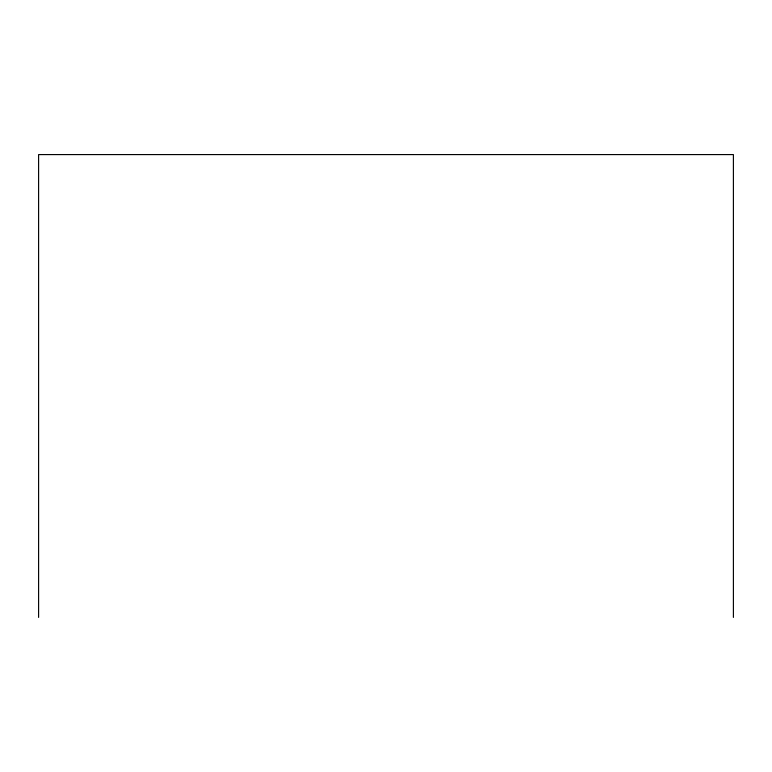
<?xml version="1.0" encoding="UTF-8"?>
<svg xmlns="http://www.w3.org/2000/svg" width="772" height="772" viewBox="0 0 772 772"><rect width="100%" height="100%" fill="white"/><g stroke="black" fill="none" stroke-linecap="round" stroke-linejoin="round"><path stroke-width="1.16" d="M733.4 617.417L733.4 154.583L38.6 154.583L38.6 617.417"/></g></svg>
